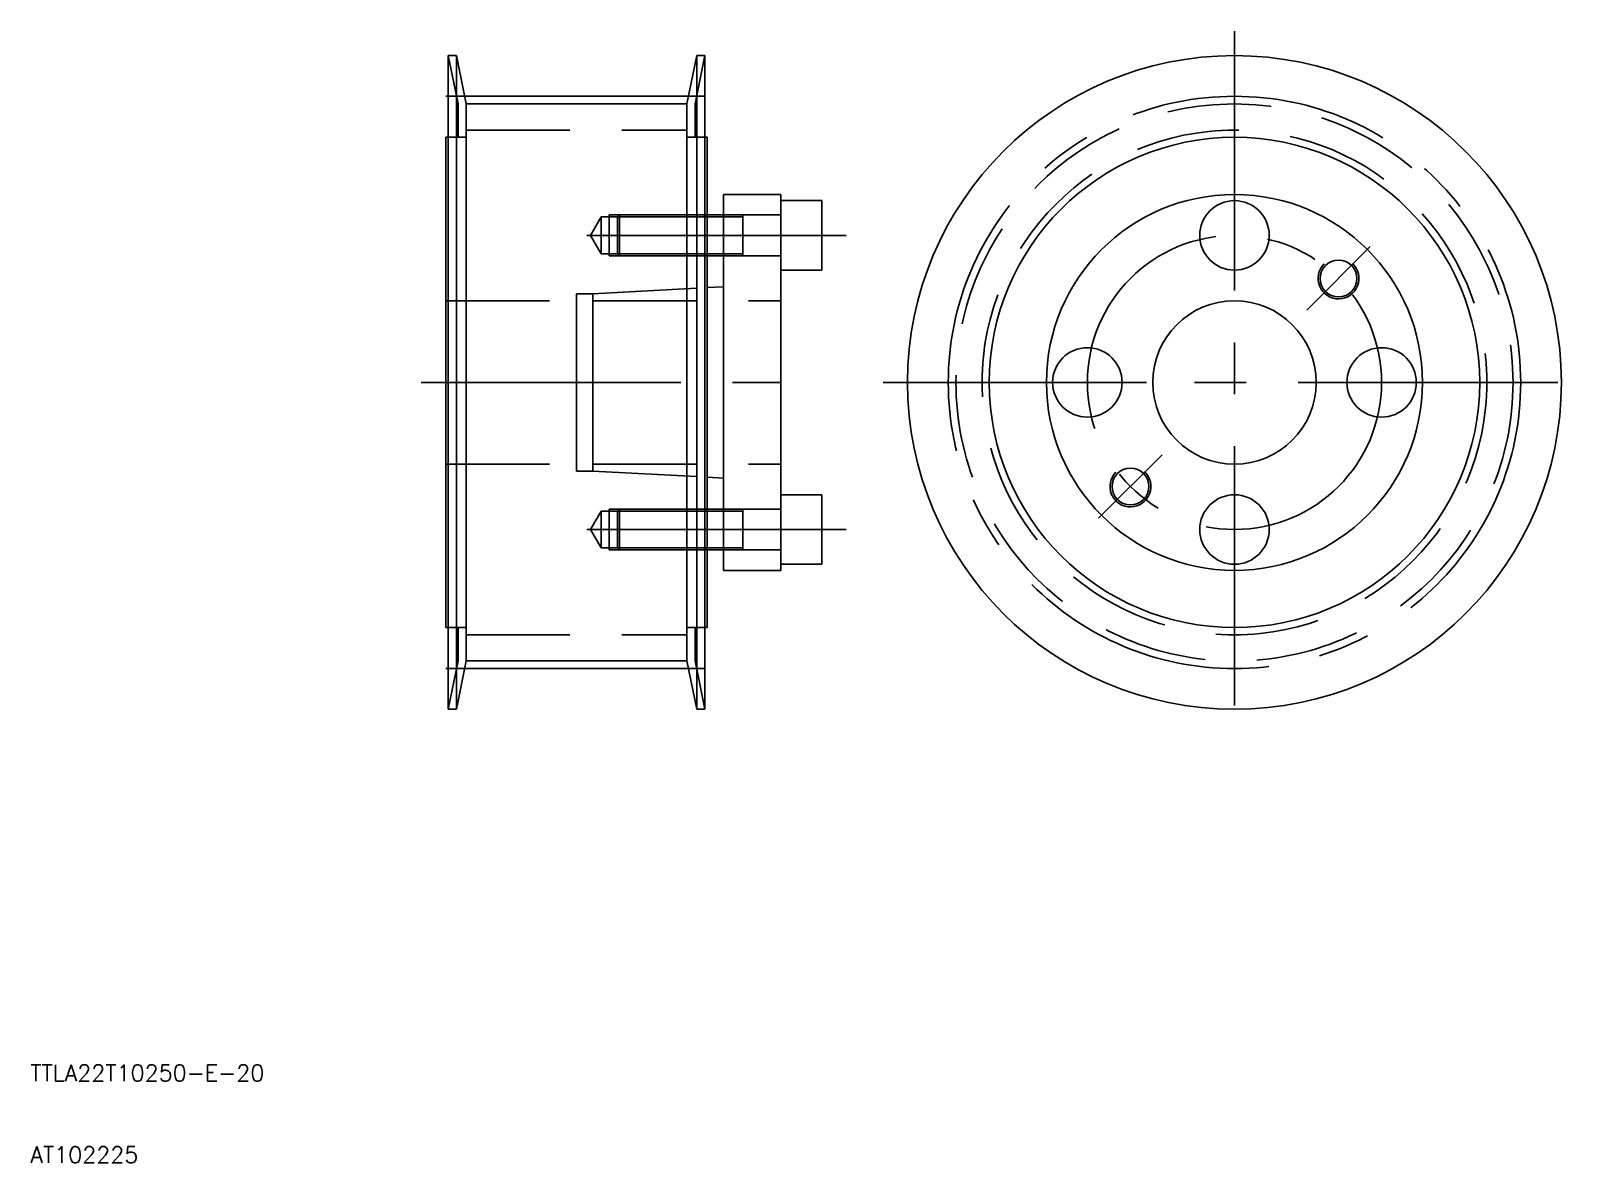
# Model space of a CAD drawing. Extents: x 68 to 258, y 85 to 224.
import ezdxf

# ---------------------------------------------------------------- set-up
doc = ezdxf.new("R2010")
doc.units = 0
doc.linetypes.add('CENTER', pattern=[50.8, 31.75, -6.35, 6.35, -6.35])
doc.linetypes.add('DASHED', pattern=[19.05, 12.7, -6.35])
doc.layers.get('0').update_dxf_attribs({"linetype": 'CONTINUOUS'})
doc.layers.add('CENTER', color=1, linetype='CENTER')
doc.styles.get("Standard").update_dxf_attribs({"font": 'txt.shx'})

msp = doc.modelspace()

# ---------------------------------------------------------------- linework, layer by layer
for p, q in [((119.74, 220.87), (118.74, 220.87)), ((118.74, 220.87), (118.74, 180.87)), ((120.94, 214.95), (119.74, 220.87)), ((119.74, 220.87), (119.74, 180.87)), ((147.94, 214.95), (149.14, 220.87)), ((149.14, 220.87), (150.14, 220.87)), ((149.14, 220.87), (149.14, 180.87)), ((150.14, 220.87), (150.14, 180.87)), ((120.94, 210.87), (120.94, 214.95)), ((120.94, 214.95), (147.94, 214.95)), ((147.94, 210.87), (147.94, 214.95)), ((118.44, 210.87), (118.74, 210.87)), ((118.44, 180.87), (118.44, 210.87)), ((120.94, 210.87), (120.94, 180.87)), ((147.94, 210.87), (147.94, 180.87)), ((150.44, 210.87), (150.14, 210.87)), ((150.44, 180.87), (150.44, 210.87)), ((152.44, 203.87), (159.44, 203.87)), ((152.44, 203.87), (152.44, 201.37)), ((159.44, 203.87), (159.44, 203.12)), ((159.44, 203.12), (159.44, 194.62)), ((159.44, 203.12), (164.44, 203.12)), ((164.44, 203.12), (164.44, 198.87)), ((152.44, 201.37), (150.44, 201.37)), ((152.44, 201.37), (152.44, 196.37)), ((164.44, 194.62), (164.44, 198.87)), ((152.44, 196.37), (150.44, 196.37)), ((152.44, 196.37), (152.44, 192.57)), ((159.44, 194.62), (159.44, 180.87)), ((159.44, 194.62), (164.44, 194.62)), ((152.44, 192.57), (150.44, 192.47)), ((152.44, 192.57), (152.44, 180.87)), ((118.44, 180.87), (118.44, 150.87)), ((118.74, 140.87), (118.74, 180.87)), ((119.74, 140.87), (119.74, 180.87)), ((120.94, 150.87), (120.94, 180.87)), ((147.94, 150.87), (147.94, 180.87)), ((149.14, 140.87), (149.14, 180.87)), ((150.14, 140.87), (150.14, 180.87)), ((150.44, 180.87), (150.44, 150.87)), ((152.44, 169.17), (152.44, 180.87)), ((159.44, 167.12), (159.44, 180.87)), ((152.44, 169.17), (150.44, 169.28)), ((152.44, 165.37), (152.44, 169.17)), ((159.44, 158.62), (159.44, 167.12)), ((159.44, 167.12), (164.44, 167.12)), ((164.44, 167.12), (164.44, 162.87)), ((152.44, 165.37), (150.44, 165.37)), ((152.44, 160.37), (152.44, 165.37)), ((164.44, 158.62), (164.44, 162.87)), ((152.44, 160.37), (150.44, 160.37)), ((152.44, 157.87), (152.44, 160.37)), ((159.44, 158.62), (164.44, 158.62)), ((159.44, 157.87), (159.44, 158.62)), ((152.44, 157.87), (159.44, 157.87)), ((118.44, 150.87), (118.74, 150.87)), ((120.94, 150.87), (120.94, 146.8)), ((147.94, 150.87), (147.94, 146.8)), ((150.44, 150.87), (150.14, 150.87)), ((120.94, 146.8), (119.74, 140.87)), ((120.94, 146.8), (147.94, 146.8)), ((147.94, 146.8), (149.14, 140.87)), ((119.74, 140.87), (118.74, 140.87)), ((149.14, 140.87), (150.14, 140.87))]:
    msp.add_line(p, q)
at = {"color": 3, "linetype": 'DASHED'}
for p, q in [((119.94, 214.95), (118.74, 220.87)), ((148.94, 214.95), (150.14, 220.87)), ((119.94, 210.87), (119.94, 214.95)), ((148.94, 210.87), (148.94, 214.95)), ((120.94, 211.75), (147.94, 211.75)), ((118.74, 210.87), (120.94, 210.87)), ((150.14, 210.87), (147.94, 210.87)), ((137.44, 201.12), (136.14, 198.87)), ((137.44, 201.12), (137.44, 196.62)), ((139.44, 201.12), (137.44, 201.12)), ((138.44, 201.37), (138.44, 198.87)), ((139.69, 201.37), (138.44, 201.37)), ((139.69, 201.37), (139.44, 201.12)), ((139.44, 201.12), (150.44, 201.12)), ((139.44, 201.12), (139.44, 198.87)), ((150.44, 201.37), (139.69, 201.37)), ((139.69, 201.37), (139.69, 198.87)), ((159.44, 201.37), (152.44, 201.37)), ((152.44, 201.12), (154.78, 201.12)), ((154.78, 201.37), (154.78, 198.87)), ((137.44, 196.62), (136.14, 198.87)), ((138.44, 196.37), (138.44, 198.87)), ((139.44, 196.62), (139.44, 198.87)), ((139.69, 196.37), (139.69, 198.87)), ((154.78, 196.37), (154.78, 198.87)), ((139.44, 196.62), (137.44, 196.62)), ((139.69, 196.37), (138.44, 196.37)), ((139.44, 196.62), (150.44, 196.62)), ((139.69, 196.37), (139.44, 196.62)), ((150.44, 196.37), (139.69, 196.37)), ((152.44, 196.62), (154.78, 196.62)), ((159.44, 196.37), (152.44, 196.37)), ((136.44, 191.72), (150.44, 192.47)), ((118.44, 190.87), (134.44, 190.87)), ((134.44, 191.72), (134.44, 180.87)), ((134.44, 191.72), (136.44, 191.72)), ((136.44, 191.72), (136.44, 180.87)), ((136.44, 190.87), (159.44, 190.87)), ((134.44, 170.02), (134.44, 180.87)), ((136.44, 170.02), (136.44, 180.87)), ((118.44, 170.87), (134.44, 170.87)), ((134.44, 170.02), (136.44, 170.02)), ((136.44, 170.87), (159.44, 170.87)), ((136.44, 170.02), (150.44, 169.28)), ((137.44, 165.12), (136.14, 162.87)), ((137.44, 160.62), (137.44, 165.12)), ((139.44, 165.12), (137.44, 165.12)), ((138.44, 165.37), (138.44, 162.87)), ((139.69, 165.37), (138.44, 165.37)), ((139.69, 165.37), (139.44, 165.12)), ((139.44, 165.12), (150.44, 165.12)), ((139.44, 165.12), (139.44, 162.87)), ((150.44, 165.37), (139.69, 165.37)), ((139.69, 165.37), (139.69, 162.87)), ((159.44, 165.37), (152.44, 165.37)), ((152.44, 165.12), (154.78, 165.12)), ((154.78, 165.37), (154.78, 162.87)), ((137.44, 160.62), (136.14, 162.87)), ((138.44, 160.37), (138.44, 162.87)), ((139.44, 160.62), (139.44, 162.87)), ((139.69, 160.37), (139.69, 162.87)), ((154.78, 160.37), (154.78, 162.87)), ((139.44, 160.62), (137.44, 160.62)), ((139.69, 160.37), (138.44, 160.37)), ((139.44, 160.62), (150.44, 160.62)), ((139.69, 160.37), (139.44, 160.62)), ((150.44, 160.37), (139.69, 160.37)), ((152.44, 160.62), (154.78, 160.62)), ((159.44, 160.37), (152.44, 160.37)), ((118.74, 150.87), (120.94, 150.87)), ((119.94, 150.87), (119.94, 146.8)), ((150.14, 150.87), (147.94, 150.87)), ((148.94, 150.87), (148.94, 146.8)), ((120.94, 150), (147.94, 150)), ((119.94, 146.8), (118.74, 140.87)), ((148.94, 146.8), (150.14, 140.87))]:
    msp.add_line(p, q, dxfattribs=at)
at = {"color": 3}
for p, q in [((152.44, 201.12), (150.44, 201.12)), ((152.44, 196.62), (150.44, 196.62)), ((152.44, 165.12), (150.44, 165.12)), ((152.44, 160.62), (150.44, 160.62))]:
    msp.add_line(p, q, dxfattribs=at)
for centre, radius in [((214.94, 180.87), 40), ((214.94, 180.87), 30), ((214.94, 180.87), 23), ((214.94, 180.87), 23), ((214.94, 198.87), 4.25), ((227.67, 193.6), 2.25), ((214.94, 180.87), 10), ((196.94, 180.87), 4.25), ((232.94, 180.87), 4.25), ((202.21, 168.14), 2.25), ((214.94, 162.87), 4.25)]:
    msp.add_circle(centre, radius)
at = {"color": 3, "linetype": 'DASHED'}
for radius in [34.08, 30.88]:
    msp.add_circle((214.94, 180.87), radius, dxfattribs=at)
at = {"color": 3}
for centre in [(227.67, 193.6), (202.21, 168.14)]:
    msp.add_arc(centre, 2.5, 135, 47, dxfattribs=at)
at = {"layer": 'CENTER'}
for p, q in [((214.94, 223.87), (214.94, 137.87)), ((118.44, 215.89), (150.44, 215.89)), ((115.44, 180.87), (159.44, 180.87)), ((171.94, 180.87), (257.94, 180.87)), ((118.44, 145.86), (150.44, 145.86))]:
    msp.add_line(p, q, dxfattribs=at)
at = {"layer": 'CENTER', "color": 1, "linetype": 'CENTER'}
for p, q in [((167.44, 198.87), (133.14, 198.87)), ((223.78, 189.71), (231.55, 197.49)), ((189.69, 180.87), (204.19, 180.87)), ((198.32, 164.25), (206.1, 172.03)), ((167.44, 162.87), (133.14, 162.87))]:
    msp.add_line(p, q, dxfattribs=at)
at = {"layer": 'CENTER'}
msp.add_circle((214.94, 180.87), 35.02, dxfattribs=at)
at = {"layer": 'CENTER', "color": 1, "linetype": 'CENTER'}
msp.add_circle((214.94, 180.87), 18, dxfattribs=at)

# ---------------------------------------------------------------- texts
for s, p in [('TTLA22T10250-E-20', (67.62, 95.35)), ('AT102225', (67.62, 85.35))]:
    msp.add_text(s, height=2).set_placement(p)

doc.saveas('drawing.dxf')
